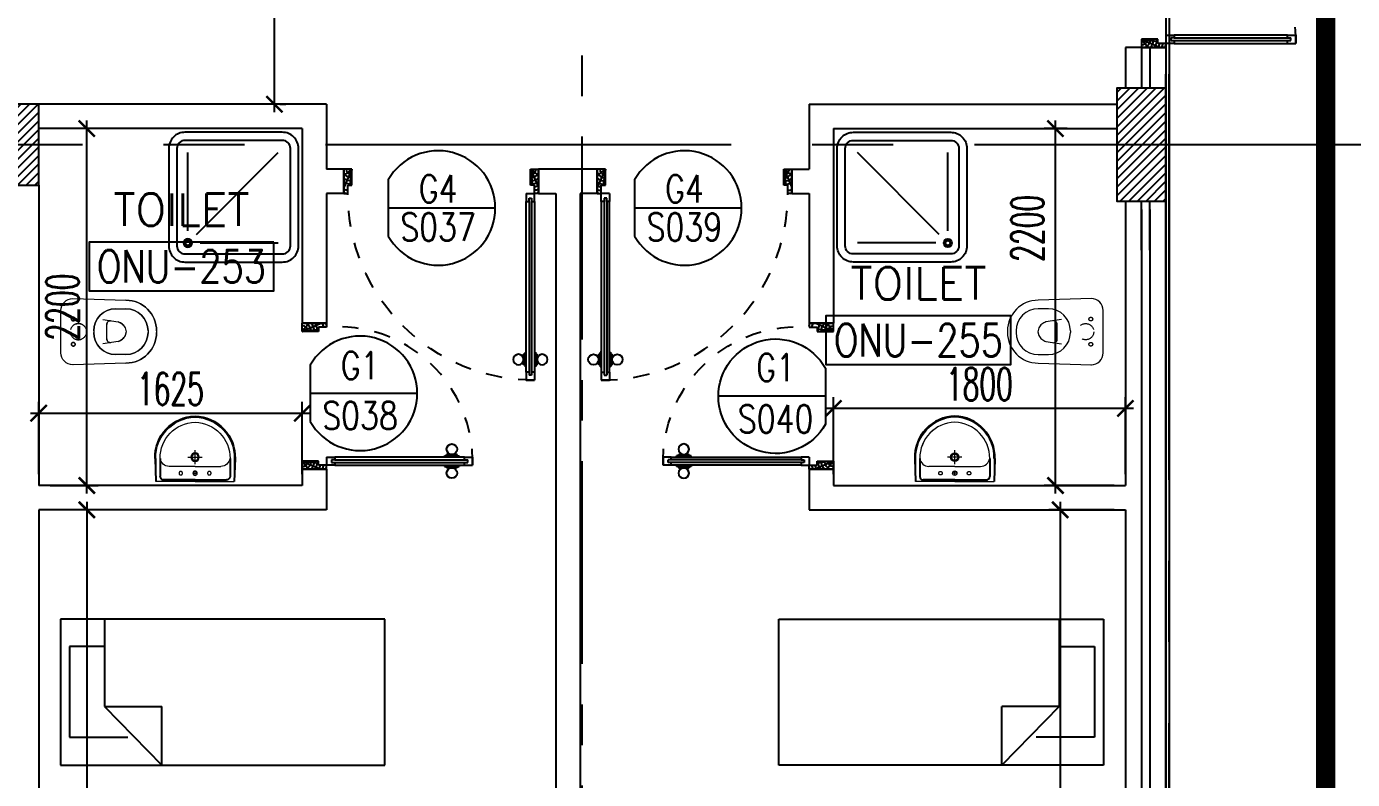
# Model space of a CAD drawing. Extents: x 88808.2 to 88899.2, y 39921.6 to 40001.1.
# Drawn here: x 88886.15 to 88894.32, y 39931.77 to 39936.41 of the extents above; entities that cross this region are included whole.
import ezdxf
from ezdxf.enums import TextEntityAlignment as Align

# ---------------------------------------------------------------- set-up
doc = ezdxf.new("R2010")
doc.units = 0
doc.header["$MEASUREMENT"] = 0
doc.header["$PDMODE"] = 34
for name, pattern in [('CENTER', [2, 1.25, -0.25, 0.25, -0.25]), ('CENTER2', [1.125, 0.75, -0.125, 0.125, -0.125]), ('CENTERX2', [4, 2.5, -0.5, 0.5, -0.5]), ('DASHED', [0.75, 0.5, -0.25]), ('HIDDEN', [0.375, 0.25, -0.125]), ('HIDDEN2', [0.1875, 0.125, -0.0625])]:
    doc.linetypes.add(name, pattern=pattern)
doc.layers.get('0').update_dxf_attribs({"linetype": 'CONTINUOUS'})
doc.layers.get('DEFPOINTS').update_dxf_attribs({"linetype": 'CONTINUOUS'})
for name, color, linetype in [('AXES', 11, 'CENTERX2'), ('AXES1', 11, 'CENTER'), ('COL', 2, 'CONTINUOUS'), ('DIM', 4, 'CONTINUOUS'), ('DOOR', 7, 'CONTINUOUS'), ('DOOR-CR', 4, 'CONTINUOUS'), ('DOOR-NO', 3, 'CONTINUOUS'), ('EJ', 9, 'CONTINUOUS'), ('ELEV', 2, 'CONTINUOUS'), ('FIX', 3, 'CONTINUOUS'), ('FUR', 4, 'CONTINUOUS'), ('HAT', 8, 'CONTINUOUS'), ('INSUL', 4, 'CONTINUOUS'), ('RM-BOX', 4, 'CONTINUOUS'), ('RM-NAME', 2, 'CONTINUOUS'), ('RM-NO', 2, 'CONTINUOUS'), ('ROOF', 7, 'CONTINUOUS'), ('WALL', 2, 'CONTINUOUS')]:
    doc.layers.add(name, color=color, linetype=linetype)
doc.styles.add('ROMANS', font='ROMANS.shx', dxfattribs={"width": 0.6})
doc.dimstyles.new('STANDARD in', dxfattribs={"dimtxt": 0.2, "dimasz": 0.1, "dimexe": 0.07, "dimexo": 0.07, "dimgap": 0.05, "dimtad": 1, "dimdec": 0, "dimlfac": 1000, "dimzin": 0, "dimdsep": 46, "dimtxsty": 'ROMANS', "dimblk": 'ARCHTICK', "dimcen": 0.05, "dimdle": 0.05, "dimclrd": 4, "dimclre": 4, "dimclrt": 2, "dimadec": 0, "dimazin": 0, "dimtfac": 1, "dimtdec": 0, "dimtmove": 2, "dimatfit": 3, "dimfxl": 0, "dimtolj": 1, "dimtzin": 0, "dimarcsym": 0})

# ---------------------------------------------------------------- blocks, each defined once
blk = doc.blocks.new('_ARCHTICK')
at = {"color": 0, "linetype": 'ByBlock', "const_width": 0.15}
blk.add_lwpolyline([(-0.5, -0.5), (0.5, 0.5)], dxfattribs=at)
blk = doc.blocks.new('*D200')
at = {"layer": 'DEFPOINTS', "color": 0, "linetype": 'Continuous'}
for p in [(88887.6377, 39938.3296), (88887.6738, 39938.3296), (88887.6377, 39935.9296)]:
    blk.add_point(p, dxfattribs=at)
at = {"layer": 'DIM', "color": 4, "linetype": 'Continuous', "lineweight": -2}
for p, q in [((88887.6738, 39935.8796), (88887.6738, 39938.3796)), ((88887.7077, 39938.3296), (88887.7438, 39938.3296)), ((88887.7077, 39935.9296), (88887.7438, 39935.9296))]:
    blk.add_line(p, q, dxfattribs=at)
at = {"layer": 'DIM', "color": 4, "linetype": 'Continuous', "lineweight": -2, "xscale": 0.1, "yscale": 0.1, "zscale": 0.1}
for p, rotation in [((88887.6738, 39938.3296), 90), ((88887.6738, 39935.9296), 270)]:
    blk.add_blockref('_ARCHTICK', p, dxfattribs=dict(at, rotation=rotation))
at = {"layer": 'DIM', "color": 2, "linetype": 'Continuous', "insert": (88887.5238, 39937.1296), "char_height": 0.2, "attachment_point": 5, "rotation": 90, "style": 'ROMANS'}
blk.add_mtext('\\A1;2400', dxfattribs=at)
blk = doc.blocks.new('*D199')
at = {"layer": 'DEFPOINTS', "color": 0, "linetype": 'Continuous'}
for p in [(88891.1203, 39934.0542), (88891.1203, 39933.5796), (88892.9203, 39933.5796)]:
    blk.add_point(p, dxfattribs=at)
at = {"layer": 'DIM', "color": 4, "linetype": 'Continuous', "lineweight": -2}
for p, q in [((88891.1203, 39933.6496), (88891.1203, 39934.1242)), ((88892.9203, 39933.6496), (88892.9203, 39934.1242)), ((88892.9703, 39934.0542), (88891.0703, 39934.0542))]:
    blk.add_line(p, q, dxfattribs=at)
at = {"layer": 'DIM', "color": 4, "linetype": 'Continuous', "lineweight": -2, "xscale": 0.1, "yscale": 0.1, "zscale": 0.1, "rotation": 180}
blk.add_blockref('_ARCHTICK', (88891.1203, 39934.0542), dxfattribs=at)
at = {"layer": 'DIM', "color": 4, "linetype": 'Continuous', "lineweight": -2, "xscale": 0.1, "yscale": 0.1, "zscale": 0.1}
blk.add_blockref('_ARCHTICK', (88892.9203, 39934.0542), dxfattribs=at)
at = {"layer": 'DIM', "color": 2, "linetype": 'Continuous', "insert": (88892.0203, 39934.2042), "char_height": 0.2, "attachment_point": 5, "style": 'ROMANS'}
blk.add_mtext('\\A1;1800', dxfattribs=at)
blk = doc.blocks.new('*D465')
at = {"layer": 'DEFPOINTS', "color": 0, "linetype": 'Continuous'}
for p in [(88886.7415, 39933.4296), (88886.5168, 39928.7296), (88886.7704, 39928.7296)]:
    blk.add_point(p, dxfattribs=at)
at = {"layer": 'DIM', "color": 4, "linetype": 'Continuous', "lineweight": -2}
for p, q in [((88886.5168, 39933.4796), (88886.5168, 39928.6796)), ((88886.6715, 39933.4296), (88886.4468, 39933.4296)), ((88886.7004, 39928.7296), (88886.4468, 39928.7296))]:
    blk.add_line(p, q, dxfattribs=at)
at = {"layer": 'DIM', "color": 4, "linetype": 'Continuous', "lineweight": -2, "xscale": 0.1, "yscale": 0.1, "zscale": 0.1}
for p, rotation in [((88886.5168, 39933.4296), 90), ((88886.5168, 39928.7296), 270)]:
    blk.add_blockref('_ARCHTICK', p, dxfattribs=dict(at, rotation=rotation))
at = {"layer": 'DIM', "color": 2, "linetype": 'Continuous', "insert": (88886.3668, 39931.0796), "char_height": 0.2, "attachment_point": 5, "rotation": 90, "style": 'ROMANS'}
blk.add_mtext('\\A1;4700', dxfattribs=at)
blk = doc.blocks.new('*D196')
at = {"layer": 'DEFPOINTS', "color": 0, "linetype": 'Continuous'}
for p in [(88887.8453, 39934.0249), (88886.2203, 39933.5796), (88887.8453, 39933.5796)]:
    blk.add_point(p, dxfattribs=at)
at = {"layer": 'DIM', "color": 4, "linetype": 'Continuous', "lineweight": -2}
for p, q in [((88886.2203, 39933.6496), (88886.2203, 39934.0949)), ((88887.8453, 39933.6496), (88887.8453, 39934.0949)), ((88886.1703, 39934.0249), (88887.8953, 39934.0249))]:
    blk.add_line(p, q, dxfattribs=at)
at = {"layer": 'DIM', "color": 4, "linetype": 'Continuous', "lineweight": -2, "xscale": 0.1, "yscale": 0.1, "zscale": 0.1, "rotation": 180}
blk.add_blockref('_ARCHTICK', (88886.2203, 39934.0249), dxfattribs=at)
at = {"layer": 'DIM', "color": 4, "linetype": 'Continuous', "lineweight": -2, "xscale": 0.1, "yscale": 0.1, "zscale": 0.1}
blk.add_blockref('_ARCHTICK', (88887.8453, 39934.0249), dxfattribs=at)
at = {"layer": 'DIM', "color": 2, "linetype": 'Continuous', "insert": (88887.0328, 39934.1749), "char_height": 0.2, "attachment_point": 5, "style": 'ROMANS'}
blk.add_mtext('\\A1;1625', dxfattribs=at)
blk = doc.blocks.new('*D195')
at = {"layer": 'DEFPOINTS', "color": 0, "linetype": 'Continuous'}
for p in [(88886.5168, 39935.7796), (88886.5364, 39935.7796), (88886.2203, 39933.5796)]:
    blk.add_point(p, dxfattribs=at)
at = {"layer": 'DIM', "color": 4, "linetype": 'Continuous', "lineweight": -2}
for p, q in [((88886.4664, 39935.7796), (88886.4468, 39935.7796)), ((88886.5168, 39933.5296), (88886.5168, 39935.8296)), ((88886.2903, 39933.5796), (88886.5868, 39933.5796))]:
    blk.add_line(p, q, dxfattribs=at)
at = {"layer": 'DIM', "color": 4, "linetype": 'Continuous', "lineweight": -2, "xscale": 0.1, "yscale": 0.1, "zscale": 0.1}
for p, rotation in [((88886.5168, 39935.7796), 90), ((88886.5168, 39933.5796), 270)]:
    blk.add_blockref('_ARCHTICK', p, dxfattribs=dict(at, rotation=rotation))
at = {"layer": 'DIM', "color": 2, "linetype": 'Continuous', "insert": (88886.3668, 39934.6796), "char_height": 0.2, "attachment_point": 5, "rotation": 90, "style": 'ROMANS'}
blk.add_mtext('\\A1;2200', dxfattribs=at)
blk = doc.blocks.new('SHR1')
at = {"layer": 'FIX'}
for p, q in [((-195.7, 195.7), (-700, 700)), ((-142.7, 217.7), (-142.7, 700)), ((-217.7, 142.7), (-700, 142.7))]:
    blk.add_line(p, q, dxfattribs=at)
for points in [[(-825, 125), (-825, 725, -0.414214), (-725, 825), (-125, 825, -0.414214), (-25, 725), (-25, 125, -0.414214), (-125, 25), (-725, 25, -0.414214)], [(-775, 125), (-775, 725, -0.414214), (-725, 775), (-125, 775, -0.414214), (-75, 725), (-75, 125, -0.414214), (-125, 75), (-725, 75, -0.414214)]]:
    blk.add_lwpolyline(points, format="xyb", close=True, dxfattribs=at)
for radius in [25, 15]:
    blk.add_circle((-142.7, 142.7), radius, dxfattribs=at)
blk = doc.blocks.new('WC1')
at = {"layer": 'FIX', "lineweight": 20}
for p, q in [((-210, 203.8), (-538, 193.8)), ((-475, 140.8), (-538, 140.8)), ((-727, 4.8), (-727, -4.8)), ((-674, 4.8), (-674, -4.8)), ((-533.7, 24.2), (-539.5, 0)), ((-539.5, 0), (-533.7, -24.2)), ((-394.8, 75.7), (-490.4, 60.1)), ((-339, 4.8), (-339, -4.8)), ((-490.4, -60.1), (-394.8, -75.7)), ((-538, -140.8), (-475, -140.8)), ((-538, -193.8), (-210, -203.8))]:
    blk.add_line(p, q, dxfattribs=at)
at = {"layer": 'FIX', "linetype": 'Continuous', "lineweight": 20}
blk.add_line((-420.1, -47.3), (-420.4, 44.6), dxfattribs=at)
at = {"layer": 'FIX', "lineweight": 20}
blk.add_lwpolyline([(-213.2, -203.8), (-210, -203.8, 0.414214), (-137, -130.8), (-137, 0), (-137, 130.8, 0.414214), (-210, 203.8)], format="xyb", dxfattribs=at)
at = {"layer": 'FIX', "linetype": 'HIDDEN', "lineweight": 20, "ltscale": 0.05}
for centre in [(-213.2, 77.5), (-213.2, -77.5)]:
    blk.add_circle(centre, 11.6, dxfattribs=at)
at = {"layer": 'FIX', "linetype": 'HIDDEN2', "lineweight": 20, "ltscale": 0.3}
blk.add_circle((-245, 0), 49.8, dxfattribs=at)
at = {"layer": 'FIX', "lineweight": 20}
for centre, radius, start, end in [((-538, 4.8), 189, 90, 180), ((-538, 4.8), 136, 90, 180), ((-475, 4.8), 136, 360, 90), ((-473, -6.9), 68.2, 128.92417, 152.84682), ((-464.4, -17.6), 82, 108.49595, 128.92417), ((-538, -4.8), 189, 180, 270), ((-538, -4.8), 136, 180, 270), ((-473, 6.9), 68.2, 207.15318, 231.07583), ((-464.4, 17.6), 82, 231.07583, 251.50405), ((-475, -4.8), 136, 270, 0)]:
    blk.add_arc(centre, radius, start, end, dxfattribs=at)
at = {"layer": 'FIX', "linetype": 'Continuous', "lineweight": 20}
for centre, start, end in [((-442.7, 45.5), 357.66621, 91.61215), ((-442.4, -45.6), 268.38785, 2.33379)]:
    blk.add_arc(centre, 22.3, start, end, dxfattribs=at)
blk = doc.blocks.new('LAV1')
at = {"layer": 'FIX', "linetype": 'ByBlock', "ltscale": 0.3}
for p, q in [((-280, 210), (-275, 50)), ((-245, 210), (-245, 85)), ((245, 210), (245, 85)), ((280, 210), (275, 50)), ((0, 60), (-220.2, 60)), ((0, 60), (220.2, 60))]:
    blk.add_line(p, q, dxfattribs=at)
at = {"layer": 'FIX', "linetype": 'Continuous', "lineweight": 20}
for p, q in [((-275, 210), (-275, 50)), ((275, 210), (275, 50)), ((0, 155), (-181.4, 155)), ((0, 155), (181.4, 155)), ((0, 50), (-275, 50)), ((0, 50), (-252.5, 50)), ((0, 50), (275, 50)), ((0, 50), (252.5, 50))]:
    blk.add_line(p, q, dxfattribs=at)
at = {"layer": 'FIX', "linetype": 'DASHED', "lineweight": 20, "ltscale": 0.05}
for p, q in [((49.5, 220), (-50.5, 220)), ((-0.5, 170), (-0.5, 270)), ((-0.5, 170), (-0.5, 270))]:
    blk.add_line(p, q, dxfattribs=at)
at = {"layer": 'FIX', "lineweight": 20}
for p, q in [((15.6, 107.5), (-15.5, 107.5)), ((0, 92), (0, 123))]:
    blk.add_line(p, q, dxfattribs=at)
for centre, radius in [((-0.5, 220), 29.5), ((-0.5, 220), 22.5), ((0, 107.5), 15.5)]:
    blk.add_circle(centre, radius, dxfattribs=at)
at = {"layer": 'FIX', "linetype": 'HIDDEN', "lineweight": 20, "ltscale": 0.05}
for centre in [(-100, 107.5), (100, 107.5)]:
    blk.add_circle(centre, 12.4, dxfattribs=at)
at = {"layer": 'FIX', "linetype": 'ByBlock', "ltscale": 0.3}
for centre, radius, start, end in [((6.9, 220), 287, 91.37765, 182.00641), ((-6.9, 220), 287, 357.99359, 88.62235), ((-220.1, 84.9), 24.9, 179.70214, 269.94861), ((220.1, 84.9), 24.9, 270.05139, 0.29786)]:
    blk.add_arc(centre, radius, start, end, dxfattribs=at)
at = {"layer": 'FIX', "linetype": 'Continuous', "lineweight": 20}
for centre, radius, start, end in [((8.4, 216.7), 283.4, 91.6988, 181.35097), ((7.6, 212.5), 252.7, 91.73281, 180.48842), ((-8.4, 216.7), 283.4, 358.64903, 88.3012), ((-7.6, 212.5), 252.7, 359.51158, 88.26719), ((-179.2, 221.8), 66.9, 190.20056, 268.07863), ((179.2, 221.8), 66.9, 271.92137, 349.79944)]:
    blk.add_arc(centre, radius, start, end, dxfattribs=at)
blk = doc.blocks.new('DOOR100')
at = {"layer": 'DOOR', "color": 0, "linetype": 'ByBlock'}
for p, q in [((-76.1, 1251.1), (-76.1, 1301.1)), ((-76.1, 1301.1), (-26.1, 1301.1)), ((-26.1, 1301.1), (-76.1, 1301.1)), ((-59.1, 1251.1), (-76.1, 1251.1)), ((-59.1, 1251.1), (-59.1, 1271.1)), ((-43.1, 1271.1), (-59.1, 1271.1)), ((-43.1, 1251.1), (-43.1, 1271.1)), ((-26.1, 1251.1), (-43.1, 1251.1)), ((-26.1, 1251.1), (-26.1, 1301.1)), ((-92.3, 1206.1), (-92.3, 1141.3)), ((-83.3, 1206.1), (-92.3, 1206.1)), ((-83.3, 1128.7), (-83.3, 1218.7)), ((-76.1, 1218.7), (-83.3, 1218.7)), ((-83.3, 1206.1), (-83.3, 1141.3)), ((-26.1, 1218.7), (-18.9, 1218.7)), ((-18.9, 1128.7), (-18.9, 1218.7)), ((-18.9, 1206.1), (-18.9, 1141.3)), ((-18.9, 1206.1), (-9.9, 1206.1)), ((-9.9, 1206.1), (-9.9, 1141.3)), ((-83.3, 1141.3), (-92.3, 1141.3)), ((-76.1, 1128.7), (-83.3, 1128.7)), ((-26.1, 1128.7), (-18.9, 1128.7)), ((-18.9, 1141.3), (-9.9, 1141.3)), ((-76.1, 200), (-59.1, 200)), ((-76.1, 150), (-76.1, 200)), ((-59.1, 200), (-59.1, 180)), ((-59.1, 180), (-43.1, 180)), ((-43.1, 200), (-26.1, 200)), ((-43.1, 180), (-43.1, 200)), ((-26.1, 200), (-26.1, 150)), ((-1201.1, 0), (-1201.1, 150)), ((-1201.1, 150), (-1176.1, 150)), ((-1201.1, 150), (-1201.1, 0)), ((-1176.1, 150), (-1176.1, 100)), ((-1176.1, 100), (-1151.1, 100)), ((-1151.1, 100), (-1151.1, 0)), ((-76.1, 150), (-26.1, 150)), ((-51.1, 100), (-51.1, 0)), ((-26.1, 100), (-51.1, 100)), ((-1.1, 150), (-26.1, 150)), ((-26.1, 150), (-26.1, 100)), ((-1.1, 150), (-1.1, 0)), ((-1151.1, 0), (-1201.1, 0)), ((-51.1, 0), (-1.1, 0))]:
    blk.add_line(p, q, dxfattribs=at)
at = {"layer": 'DOOR', "linetype": 'ByBlock'}
for p, q in [((-76.1, 1251.1), (-76.1, 200)), ((-59.1, 200), (-59.1, 1251.1)), ((-43.1, 200), (-43.1, 1251.1)), ((-26.1, 200), (-26.1, 1251.1))]:
    blk.add_line(p, q, dxfattribs=at)
at = {"layer": 'DOOR', "color": 9, "linetype": 'ByBlock'}
for p, q in [((-1151.1, 0), (-1201.1, 113.7)), ((-1151.1, 0), (-1164.4, 100)), ((-51.1, 0), (-1.1, 113.7)), ((-51.1, 0), (-37.7, 100)), ((-1151.1, 0), (-1201.1, 40.1)), ((-51.1, 0), (-1.1, 40.1))]:
    blk.add_line(p, q, dxfattribs=at)
at = {"layer": 'DOOR', "color": 0, "linetype": 'ByBlock'}
for centre in [(-124.6, 1173.7), (22.5, 1173.7)]:
    blk.add_circle(centre, 32.4, dxfattribs=at)
at = {"layer": 'DOOR', "linetype": 'HIDDEN', "ltscale": 0.5}
blk.add_arc((-26.8, 151.9), 1149.2, 89.96096, 180.09315, dxfattribs=at)
at = {"layer": 'DOOR', "color": 9, "linetype": 'ByBlock'}
for centre, radius, start, end in [((-1151.1, 0), 154.4, 103.71423, 108.89471), ((-1151.1, 0), 134.4, 100.71998, 111.84015), ((-1151.1, 0), 94.4, 90, 121.98181), ((-51.1, 0), 94.4, 58.01819, 90), ((-51.1, 0), 134.4, 68.15985, 79.28002), ((-51.1, 0), 114.4, 64.08384, 77.37743), ((-51.1, 0), 154.4, 71.10529, 76.28577), ((-1151.1, 0), 74.4, 90, 132.22357), ((-1151.1, 0), 54.4, 90, 156.79262), ((-1151.1, 0), 34.4, 90, 180), ((-1151.1, 0), 14.4, 90, 180), ((-51.1, 0), 74.4, 47.77643, 90), ((-51.1, 0), 54.4, 23.20738, 90), ((-51.1, 0), 34.4, 0, 90), ((-51.1, 0), 14.4, 0, 90)]:
    blk.add_arc(centre, radius, start, end, dxfattribs=at)
blk = doc.blocks.new('DD1')
at = {"layer": 'DOOR-CR'}
blk.add_line((-307.6, 0), (352.8, 0), dxfattribs=at)
blk.add_lwpolyline([(-307.6, -172.9, 3.820224), (-307.6, 172.9)], format="xyb", close=True, dxfattribs=at)
at = {"layer": 'DOOR-NO', "style": 'ROMANS', "width": 0.8}
for tag, p in [('G', (0, 141.5)), ('000', (0, -141.4))]:
    blk.add_attdef(tag, text='', height=204, dxfattribs=at).set_placement(p, align=Align.MIDDLE)
blk = doc.blocks.new('RM1')
at = {"layer": 'RM-BOX'}
blk.add_lwpolyline([(569.9, -200), (-569.9, -200), (-569.9, -500), (569.9, -500)], close=True, dxfattribs=at)
at = {"layer": 'RM-NAME', "style": 'ROMANS'}
for tag, p in [('ROOMNAME1', (0, 323.8)), ('ROOMNAME2', (0, 0))]:
    blk.add_attdef(tag, text='', height=200, dxfattribs=at).set_placement(p, align=Align.MIDDLE)
at = {"layer": 'RM-NO', "style": 'ROMANS', "width": 0.8}
blk.add_attdef('ROOMNO', text='', height=200, dxfattribs=at).set_placement((0, -350), align=Align.MIDDLE)
blk = doc.blocks.new('DOOR90')
at = {"layer": 'DOOR', "linetype": 'ByBlock'}
for p, q in [((0, 0), (-150, 0)), ((-200, -25), (-1000, -25)), ((-200, -42), (-1000, -42)), ((-200, -58), (-1000, -58)), ((-1000, -75), (-200, -75))]:
    blk.add_line(p, q, dxfattribs=at)
at = {"layer": 'DOOR', "color": 0, "linetype": 'ByBlock'}
for p, q in [((-150, 0), (-150, -25)), ((-150, 0), (0, 0)), ((0, -50), (0, 0)), ((-1050, -25), (-1050, -75)), ((-1050, -75), (-1050, -25)), ((-1000, -25), (-1050, -25)), ((-1000, -75), (-1050, -75)), ((-1020, -42), (-1020, -58)), ((-1000, -42), (-1020, -42)), ((-1000, -58), (-1020, -58)), ((-1000, -25), (-1000, -42)), ((-1000, -58), (-1000, -75)), ((-967.6, -25), (-967.6, -17.8)), ((-877.6, -17.8), (-967.6, -17.8)), ((-967.6, -75), (-967.6, -82.2)), ((-955, -17.8), (-955, -8.8)), ((-955, -8.8), (-890.2, -8.8)), ((-955, -17.8), (-890.2, -17.8)), ((-890.2, -17.8), (-890.2, -8.8)), ((-877.6, -25), (-877.6, -17.8)), ((-877.6, -75), (-877.6, -82.2)), ((-200, -42), (-200, -25)), ((-200, -25), (-150, -25)), ((-180, -42), (-200, -42)), ((-200, -75), (-200, -58)), ((-200, -58), (-180, -58)), ((-150, -75), (-200, -75)), ((-180, -58), (-180, -42)), ((-150, -75), (-150, -25)), ((-150, -25), (-100, -25)), ((-100, -25), (-100, -50)), ((-100, -50), (0, -50)), ((-877.6, -82.2), (-967.6, -82.2)), ((-955, -82.2), (-955, -91.2)), ((-955, -82.2), (-890.2, -82.2)), ((-955, -91.2), (-890.2, -91.2)), ((-890.2, -82.2), (-890.2, -91.2)), ((-150, -900), (-150, -875)), ((-150, -875), (-100, -875)), ((-100, -850), (0, -850)), ((-100, -875), (-100, -850)), ((0, -850), (0, -900)), ((0, -900), (-150, -900)), ((-150, -900), (0, -900))]:
    blk.add_line(p, q, dxfattribs=at)
at = {"layer": 'DOOR', "color": 9, "linetype": 'ByBlock'}
for p, q in [((0, -50), (-113.7, 0)), ((0, -50), (-40.1, 0)), ((0, -50), (-100, -36.6)), ((0, -850), (-113.7, -900)), ((0, -850), (-100, -863.4)), ((0, -850), (-40.1, -900))]:
    blk.add_line(p, q, dxfattribs=at)
at = {"layer": 'DOOR', "color": 0, "linetype": 'ByBlock'}
for centre in [(-922.6, 23.5), (-922.6, -123.5)]:
    blk.add_circle(centre, 32.4, dxfattribs=at)
at = {"layer": 'DOOR', "color": 9, "linetype": 'ByBlock'}
for centre, radius, start, end in [((0, -50), 74.4, 137.77643, 180), ((0, -50), 54.4, 113.20738, 180), ((0, -50), 154.4, 161.10529, 166.28577), ((0, -50), 134.4, 158.15985, 169.28002), ((0, -50), 114.4, 154.08384, 167.37743), ((0, -50), 94.4, 148.01819, 180), ((0, -50), 34.4, 90, 180), ((0, -50), 14.4, 90, 180), ((0, -850), 154.4, 193.71423, 198.89471), ((0, -850), 134.4, 190.71998, 201.84015), ((0, -850), 94.4, 180, 211.98181), ((0, -850), 74.4, 180, 222.22357), ((0, -850), 54.4, 180, 246.79262), ((0, -850), 34.4, 180, 270), ((0, -850), 14.4, 180, 270)]:
    blk.add_arc(centre, radius, start, end, dxfattribs=at)
at = {"layer": 'DOOR', "linetype": 'HIDDEN', "ltscale": 0.5}
blk.add_arc((-222.2, -50), 828.2, 178.27012, 275.00304, dxfattribs=at)
blk = doc.blocks.new('AH20A')
at = {"layer": 'FUR'}
for p, q in [((0, 0.5), (0, -0.5)), ((1, 0.5), (0, 0.5)), ((0.1358, 0.5), (0.1358, -0.0987)), ((1, -0.5), (1, 0.5)), ((0.1358, 0.3112), (0.0277, 0.3112)), ((0.0277, 0.3112), (0.0277, -0.3087)), ((0.1358, -0.0987), (0.3125, -0.5)), ((0.1358, -0.0987), (0.3125, -0.0987)), ((0.3125, -0.5), (0.3125, -0.0987)), ((0.0277, -0.3087), (0.2076, -0.3087)), ((0, -0.5), (1, -0.5))]:
    blk.add_line(p, q, dxfattribs=at)
blk = doc.blocks.new('COL50')
at = {"layer": 'COL'}
blk.add_lwpolyline([(-250, 250), (-250, -250), (250, -250), (250, 250)], close=True, dxfattribs=at)
blk = doc.blocks.new('*X33')
at = {"color": 0}
for p, q in [((203885.6, 125449.7), (204385.6, 125949.7)), ((203888.6, 125505.8), (204332.5, 125949.7)), ((203888.6, 125558.8), (204279.5, 125949.7)), ((203888.6, 125611.8), (204226.5, 125949.7)), ((203888.6, 125664.9), (204173.4, 125949.7)), ((203888.6, 125717.9), (204120.4, 125949.7)), ((203888.6, 125770.9), (204067.4, 125949.7)), ((203888.6, 125824), (204014.3, 125949.7)), ((203888.6, 125877), (203961.3, 125949.7)), ((203888.6, 125930), (203908.3, 125949.7)), ((203938.6, 125449.7), (204388.6, 125899.7)), ((203991.6, 125449.7), (204388.6, 125846.7)), ((204044.7, 125449.7), (204388.6, 125793.6)), ((204097.7, 125449.7), (204388.6, 125740.6)), ((204150.7, 125449.7), (204388.6, 125687.6)), ((204203.8, 125449.7), (204388.6, 125634.5)), ((204256.8, 125449.7), (204388.6, 125581.5)), ((204309.8, 125449.7), (204388.6, 125528.5)), ((204362.9, 125449.7), (204388.6, 125475.4))]:
    blk.add_line(p, q, dxfattribs=at)
blk = doc.blocks.new('*D578')
at = {"layer": 'DEFPOINTS', "color": 0, "linetype": 'Continuous'}
for p in [(88892.489, 39935.7796), (88892.6303, 39935.7796), (88892.9203, 39933.5796)]:
    blk.add_point(p, dxfattribs=at)
at = {"layer": 'DIM', "color": 4, "linetype": 'Continuous', "lineweight": -2}
for p, q in [((88892.5603, 39935.7796), (88892.419, 39935.7796)), ((88892.489, 39933.5296), (88892.489, 39935.8296)), ((88892.8503, 39933.5796), (88892.419, 39933.5796))]:
    blk.add_line(p, q, dxfattribs=at)
at = {"layer": 'DIM', "color": 4, "linetype": 'Continuous', "lineweight": -2, "xscale": 0.1, "yscale": 0.1, "zscale": 0.1}
for p, rotation in [((88892.489, 39935.7796), 90), ((88892.489, 39933.5796), 270)]:
    blk.add_blockref('_ARCHTICK', p, dxfattribs=dict(at, rotation=rotation))
at = {"layer": 'DIM', "color": 2, "linetype": 'Continuous', "insert": (88892.3163, 39935.1647), "char_height": 0.2, "attachment_point": 5, "rotation": 90, "style": 'ROMANS'}
blk.add_mtext('\\A1;2200', dxfattribs=at)
blk = doc.blocks.new('*D466')
at = {"layer": 'DEFPOINTS', "color": 0, "linetype": 'Continuous'}
for p in [(88892.9203, 39933.4296), (88892.5178, 39928.7296), (88892.5953, 39928.7296)]:
    blk.add_point(p, dxfattribs=at)
at = {"layer": 'DIM', "color": 4, "linetype": 'Continuous', "lineweight": -2}
for p, q in [((88892.5178, 39933.4796), (88892.5178, 39928.6796)), ((88892.8503, 39933.4296), (88892.4478, 39933.4296)), ((88892.5253, 39928.7296), (88892.4478, 39928.7296))]:
    blk.add_line(p, q, dxfattribs=at)
at = {"layer": 'DIM', "color": 4, "linetype": 'Continuous', "lineweight": -2, "xscale": 0.1, "yscale": 0.1, "zscale": 0.1}
for p, rotation in [((88892.5178, 39933.4296), 90), ((88892.5178, 39928.7296), 270)]:
    blk.add_blockref('_ARCHTICK', p, dxfattribs=dict(at, rotation=rotation))
at = {"layer": 'DIM', "color": 2, "linetype": 'Continuous', "insert": (88892.3678, 39931.0796), "char_height": 0.2, "attachment_point": 5, "rotation": 90, "style": 'ROMANS'}
blk.add_mtext('\\A1;4700', dxfattribs=at)
blk = doc.blocks.new('C11')
at = {"layer": 'HAT'}
h = blk.add_hatch(dxfattribs=at)
h.set_pattern_fill('ANSI31', color=256, scale=300, style=0)
h.set_pattern_definition([(45, (-248556.182, -75061.005), (-26.5165043, 26.5165043), [])])
h.paths.add_polyline_path([(300, 700), (0, 700), (0, 350), (300, 350)])
h.paths.add_polyline_path([(300, 350), (0, 350), (0, 0), (300, 0)])
at = {"layer": 'COL'}
blk.add_lwpolyline([(300, 700), (300, 0), (0, 0), (0, 700)], close=True, dxfattribs=at)
blk = doc.blocks.new('A$C1DFA4FE8')
at = {"layer": 'DOOR', "color": 0, "linetype": 'ByBlock'}
for p, q in [((950.4, 1655.9), (800.4, 1655.9)), ((800.4, 1655.9), (800.4, 1630.9)), ((950.4, 1605.9), (950.4, 1655.9)), ((0.4, 1630.9), (0.4, 1580.9)), ((0.4, 1580.9), (0.4, 1630.9)), ((50.4, 1630.9), (0.4, 1630.9)), ((50.4, 1580.9), (0.4, 1580.9)), ((30.4, 1613.9), (30.4, 1597.9)), ((50.4, 1613.9), (30.4, 1613.9)), ((50.4, 1597.9), (30.4, 1597.9)), ((50.4, 1630.9), (50.4, 1613.9)), ((50.4, 1597.9), (50.4, 1580.9)), ((750.4, 1613.9), (750.4, 1630.9)), ((750.4, 1630.9), (800.4, 1630.9)), ((770.4, 1613.9), (750.4, 1613.9)), ((750.4, 1580.9), (750.4, 1597.9)), ((750.4, 1597.9), (770.4, 1597.9)), ((800.4, 1580.9), (750.4, 1580.9)), ((770.4, 1597.9), (770.4, 1613.9)), ((800.4, 1580.9), (800.4, 1630.9)), ((800.4, 1630.9), (850.4, 1630.9)), ((850.4, 1630.9), (850.4, 1605.9)), ((850.4, 1605.9), (950.4, 1605.9)), ((0.4, 80.9), (0.4, 130.9)), ((0.4, 130.9), (0.4, 80.9)), ((50.4, 130.9), (0.4, 130.9)), ((30.4, 97.9), (30.4, 113.9)), ((50.4, 113.9), (30.4, 113.9)), ((50.4, 97.9), (30.4, 97.9)), ((50.4, 113.9), (50.4, 130.9)), ((50.4, 80.9), (50.4, 97.9)), ((82.8, 130.9), (82.8, 138.1)), ((172.8, 138.1), (82.8, 138.1)), ((95.4, 138.1), (95.4, 147.1)), ((95.4, 147.1), (160.2, 147.1)), ((95.4, 138.1), (160.2, 138.1)), ((160.2, 138.1), (160.2, 147.1)), ((172.8, 130.9), (172.8, 138.1)), ((750.4, 130.9), (750.4, 113.9)), ((800.4, 130.9), (750.4, 130.9)), ((750.4, 113.9), (770.4, 113.9)), ((750.4, 97.9), (750.4, 80.9)), ((770.4, 97.9), (750.4, 97.9)), ((770.4, 113.9), (770.4, 97.9)), ((800.4, 130.9), (800.4, 80.9)), ((850.4, 105.9), (950.4, 105.9)), ((850.4, 80.9), (850.4, 105.9)), ((950.4, 105.9), (950.4, 55.9)), ((50.4, 80.9), (0.4, 80.9)), ((82.8, 80.9), (82.8, 73.7)), ((172.8, 73.7), (82.8, 73.7)), ((95.4, 73.7), (95.4, 64.7)), ((95.4, 73.7), (160.2, 73.7)), ((95.4, 64.7), (160.2, 64.7)), ((160.2, 73.7), (160.2, 64.7)), ((172.8, 80.9), (172.8, 73.7)), ((750.4, 80.9), (800.4, 80.9)), ((800.4, 55.9), (800.4, 80.9)), ((800.4, 80.9), (850.4, 80.9)), ((950.4, 55.9), (800.4, 55.9))]:
    blk.add_line(p, q, dxfattribs=at)
at = {"layer": 'DOOR', "color": 9, "linetype": 'ByBlock'}
for p, q in [((950.4, 1605.9), (836.7, 1655.9)), ((950.4, 1605.9), (910.3, 1655.9)), ((950.4, 1605.9), (850.4, 1619.3)), ((950.4, 105.9), (836.7, 55.9)), ((950.4, 105.9), (850.4, 92.6)), ((950.4, 105.9), (910.3, 55.9))]:
    blk.add_line(p, q, dxfattribs=at)
at = {"layer": 'DOOR', "linetype": 'ByBlock'}
for p, q in [((750.4, 1630.9), (50.4, 1630.9)), ((750.4, 1613.9), (50.4, 1613.9)), ((750.4, 1597.9), (50.4, 1597.9)), ((50.4, 1580.9), (750.4, 1580.9)), ((50.4, 130.9), (750.4, 130.9)), ((750.4, 113.9), (50.4, 113.9)), ((750.4, 97.9), (50.4, 97.9)), ((750.4, 80.9), (50.4, 80.9))]:
    blk.add_line(p, q, dxfattribs=at)
at = {"layer": 'DOOR', "color": 0, "linetype": 'ByBlock'}
for centre in [(127.8, 179.5), (127.8, 32.4)]:
    blk.add_circle(centre, 32.4, dxfattribs=at)
at = {"layer": 'DOOR', "color": 9, "linetype": 'ByBlock'}
for centre, radius, start, end in [((950.4, 1605.9), 154.4, 161.10529, 166.28577), ((950.4, 1605.9), 134.4, 158.15985, 169.28002), ((950.4, 1605.9), 114.4, 154.08384, 167.37743), ((950.4, 1605.9), 94.4, 148.01819, 180), ((950.4, 1605.9), 74.4, 137.77643, 180), ((950.4, 1605.9), 54.4, 113.20738, 180), ((950.4, 1605.9), 34.4, 90, 180), ((950.4, 1605.9), 14.4, 90, 180), ((950.4, 105.9), 94.4, 180, 211.98181), ((950.4, 105.9), 74.4, 180, 222.22357), ((950.4, 105.9), 54.4, 180, 246.79262), ((950.4, 105.9), 34.4, 180, 270), ((950.4, 105.9), 14.4, 180, 270), ((950.4, 105.9), 154.4, 193.71423, 198.89471), ((950.4, 105.9), 134.4, 190.71998, 201.84015), ((950.4, 105.9), 114.4, 192.62257, 205.91616)]:
    blk.add_arc(centre, radius, start, end, dxfattribs=at)
at = {"layer": 'DOOR', "linetype": 'HIDDEN', "ltscale": 0.5}
for centre, start, end in [((751.6, 1605.9), 178.09382, 273.72494), ((751.6, 105.9), 86.27506, 181.90618)]:
    blk.add_arc(centre, 751.6, start, end, dxfattribs=at)

msp = doc.modelspace()

# ---------------------------------------------------------------- linework, layer by layer
at = {"layer": 'AXES'}
for p, q in [((88893.1703, 39921.6153), (88893.1703, 40000.0779)), ((88893.1903, 39921.6153), (88893.1903, 40000.0779)), ((88898.4894, 39935.6796), (88876.9703, 39935.6796))]:
    msp.add_line(p, q, dxfattribs=at)
at = {"layer": 'AXES1'}
msp.add_line((88889.5703, 39928.4796), (88889.5703, 39987.2996), dxfattribs=at)
at = {"layer": 'EJ'}
for p, q in [((88893.1703, 39938.1796), (88893.1703, 39936.0796)), ((88893.1903, 39938.1796), (88893.1903, 39936.0796))]:
    msp.add_line(p, q, dxfattribs=at)
at = {"layer": 'ELEV', "linetype": 'CENTER2', "const_width": 0.12}
msp.add_lwpolyline([(88894.1545, 39926.0796), (88894.1545, 39989.6996)], dxfattribs=at)
at = {"layer": 'FIX'}
for p, q in [((88887.1399, 39935.1492), (88887.1399, 39935.6316)), ((88887.193, 39935.1273), (88887.6973, 39935.6316)), ((88887.2149, 39935.0742), (88887.6973, 39935.0742))]:
    msp.add_line(p, q, dxfattribs=at)
at = {"layer": 'FIX', "lineweight": 20}
for p, q in [((88886.4303, 39934.7314), (88886.7583, 39934.7214)), ((88886.6953, 39934.6684), (88886.7583, 39934.6684)), ((88886.5593, 39934.5324), (88886.5593, 39934.5227)), ((88886.6151, 39934.6032), (88886.7106, 39934.5877)), ((88886.7539, 39934.5518), (88886.7598, 39934.5276)), ((88886.7598, 39934.5276), (88886.7539, 39934.5033)), ((88886.8943, 39934.5324), (88886.8943, 39934.5227)), ((88886.9473, 39934.5324), (88886.9473, 39934.5227)), ((88886.7106, 39934.4674), (88886.6151, 39934.4519)), ((88886.7583, 39934.3867), (88886.6953, 39934.3867)), ((88886.7583, 39934.3337), (88886.4303, 39934.3237))]:
    msp.add_line(p, q, dxfattribs=at)
at = {"layer": 'FIX', "linetype": 'Continuous', "lineweight": 20}
for p, q in [((88886.6404, 39934.4802), (88886.6407, 39934.5722)), ((88891.6262, 39933.7454), (88891.6262, 39933.6046)), ((88892.1102, 39933.7454), (88892.1102, 39933.6046)), ((88891.8682, 39933.697), (88891.7086, 39933.697)), ((88891.8682, 39933.697), (88892.0279, 39933.697)), ((88891.8682, 39933.6046), (88891.6262, 39933.6046)), ((88891.8682, 39933.6046), (88891.646, 39933.6046)), ((88891.8682, 39933.6046), (88892.0904, 39933.6046)), ((88891.8682, 39933.6046), (88892.1102, 39933.6046))]:
    msp.add_line(p, q, dxfattribs=at)
at = {"layer": 'FIX', "color": 32, "linetype": 'DASHED', "lineweight": 20, "ltscale": 0.05}
for p, q in [((88891.8678, 39933.7102), (88891.8678, 39933.7982)), ((88891.8678, 39933.7102), (88891.8678, 39933.7982)), ((88891.9118, 39933.7542), (88891.8238, 39933.7542))]:
    msp.add_line(p, q, dxfattribs=at)
at = {"layer": 'FIX', "color": 32, "linetype": 'ByBlock', "ltscale": 0.3}
for p, q in [((88891.6218, 39933.7454), (88891.6262, 39933.6046)), ((88891.6526, 39933.7454), (88891.6526, 39933.6354)), ((88892.0838, 39933.7454), (88892.0838, 39933.6354)), ((88892.1146, 39933.7454), (88892.1102, 39933.6046)), ((88891.8682, 39933.6134), (88891.6745, 39933.6134)), ((88891.8682, 39933.6134), (88892.0619, 39933.6134))]:
    msp.add_line(p, q, dxfattribs=at)
at = {"layer": 'FIX', "color": 32, "lineweight": 20}
for p, q in [((88891.8819, 39933.6552), (88891.8546, 39933.6552)), ((88891.8682, 39933.6415), (88891.8682, 39933.6688))]:
    msp.add_line(p, q, dxfattribs=at)
at = {"layer": 'FIX'}
for points in [[(88887.8223, 39935.0566), (88887.8223, 39935.6566, 0.414214), (88887.7223, 39935.7566), (88887.1223, 39935.7566, 0.414214), (88887.0223, 39935.6566), (88887.0223, 39935.0566, 0.414214), (88887.1223, 39934.9566), (88887.7223, 39934.9566, 0.414214)], [(88887.7723, 39935.0566), (88887.7723, 39935.6566, 0.414214), (88887.7223, 39935.7066), (88887.1223, 39935.7066, 0.414214), (88887.0723, 39935.6566), (88887.0723, 39935.0566, 0.414214), (88887.1223, 39935.0066), (88887.7223, 39935.0066, 0.414214)]]:
    msp.add_lwpolyline(points, format="xyb", close=True, dxfattribs=at)
at = {"layer": 'FIX', "lineweight": 20}
msp.add_lwpolyline([(88886.4334, 39934.3237), (88886.4303, 39934.3237, -0.414214), (88886.3573, 39934.3967), (88886.3573, 39934.5276), (88886.3573, 39934.6584, -0.414214), (88886.4303, 39934.7314)], format="xyb", dxfattribs=at)
at = {"layer": 'FIX'}
for radius in [0.025, 0.015]:
    msp.add_circle((88887.1399, 39935.0742), radius, dxfattribs=at)
at = {"layer": 'FIX', "color": 97, "linetype": 'HIDDEN', "lineweight": 20, "ltscale": 0.05}
for centre in [(88886.4334, 39934.6051), (88886.4334, 39934.4501)]:
    msp.add_circle(centre, 0.0116, dxfattribs=at)
at = {"layer": 'FIX', "color": 22, "linetype": 'HIDDEN2', "lineweight": 20, "ltscale": 0.3}
msp.add_circle((88886.4653, 39934.5276), 0.0498, dxfattribs=at)
at = {"layer": 'FIX', "lineweight": 20}
for centre, radius in [((88891.8678, 39933.7542), 0.026), ((88891.8678, 39933.7542), 0.0198), ((88891.8682, 39933.6552), 0.0137)]:
    msp.add_circle(centre, radius, dxfattribs=at)
at = {"layer": 'FIX', "color": 32, "linetype": 'HIDDEN', "lineweight": 20, "ltscale": 0.05}
for centre in [(88891.7802, 39933.6552), (88891.9562, 39933.6552)]:
    msp.add_circle(centre, 0.0109, dxfattribs=at)
at = {"layer": 'FIX', "lineweight": 20}
for centre, radius, start, end in [((88886.7583, 39934.5324), 0.189, 360, 90), ((88886.6953, 39934.5324), 0.136, 90, 180), ((88886.7583, 39934.5324), 0.136, 360, 90), ((88886.6846, 39934.51), 0.082, 51.07583, 71.50405), ((88886.6933, 39934.5207), 0.0682, 27.15318, 51.07583), ((88886.6953, 39934.5227), 0.136, 180, 270), ((88886.6846, 39934.5452), 0.082, 288.49595, 308.92417), ((88886.6933, 39934.5344), 0.0682, 308.92417, 332.84682), ((88886.7583, 39934.5227), 0.136, 270, 0), ((88886.7583, 39934.5227), 0.189, 270, 0)]:
    msp.add_arc(centre, radius, start, end, dxfattribs=at)
at = {"layer": 'FIX', "linetype": 'Continuous', "lineweight": 20}
for centre, radius, start, end in [((88886.6629, 39934.5731), 0.0223, 88.38785, 182.33379), ((88886.6626, 39934.482), 0.0223, 177.66621, 271.61215), ((88891.8756, 39933.7512), 0.2494, 91.6988, 181.35097), ((88891.8749, 39933.7475), 0.2223, 91.73281, 180.48842), ((88891.8608, 39933.7512), 0.2494, 358.64903, 88.3012), ((88891.8615, 39933.7475), 0.2223, 359.51158, 88.26719), ((88891.7105, 39933.7558), 0.0589, 190.20056, 268.07863), ((88892.0259, 39933.7558), 0.0589, 271.92137, 349.79944)]:
    msp.add_arc(centre, radius, start, end, dxfattribs=at)
at = {"layer": 'FIX', "color": 32, "linetype": 'ByBlock', "ltscale": 0.3}
for centre, radius, start, end in [((88891.8742, 39933.7542), 0.2526, 91.37765, 182.00641), ((88891.8622, 39933.7542), 0.2526, 357.99359, 88.62235), ((88891.6745, 39933.6352), 0.0219, 179.70214, 269.94861), ((88892.0619, 39933.6352), 0.0219, 270.05139, 0.29786)]:
    msp.add_arc(centre, radius, start, end, dxfattribs=at)
at = {"layer": 'INSUL'}
for p, q in [((88893.0203, 39936.2796), (88893.0203, 39936.0296)), ((88893.0703, 39936.2796), (88893.0703, 39936.0296)), ((88893.0203, 39935.0296), (88893.0203, 39935.3296)), ((88893.0203, 39935.2796), (88893.0203, 39928.7296)), ((88893.0703, 39935.0296), (88893.0703, 39935.3296)), ((88893.0703, 39935.2796), (88893.0703, 39928.7296)), ((88893.0203, 39933.9296), (88893.0203, 39928.7296)), ((88893.0703, 39933.9296), (88893.0703, 39928.7296))]:
    msp.add_line(p, q, dxfattribs=at)
at = {"layer": 'ROOF'}
for p, q in [((88893.1903, 39949.7296), (88893.1903, 39936.0796)), ((88893.1903, 39936.0796), (88893.1903, 39928.4296))]:
    msp.add_line(p, q, dxfattribs=at)
at = {"layer": 'ROOF', "color": 9}
msp.add_line((88893.1903, 39936.0796), (88893.1903, 39928.4296), dxfattribs=at)
at = {"layer": 'WALL'}
for p, q in [((88893.1703, 39936.2796), (88892.9203, 39936.2796)), ((88892.9203, 39936.2796), (88892.9203, 39936.0296)), ((88893.1703, 39936.2796), (88893.1703, 39936.0296)), ((88893.1703, 39936.0296), (88893.1703, 39936.0796)), ((88893.1703, 39936.0296), (88893.1703, 39936.0796)), ((88887.9953, 39935.9296), (88886.2203, 39935.9296)), ((88887.9953, 39935.9296), (88887.9953, 39935.5296)), ((88890.9703, 39935.9296), (88890.9703, 39935.5296)), ((88890.9703, 39935.9296), (88892.8669, 39935.9296)), ((88887.8453, 39935.7796), (88887.8453, 39934.5796)), ((88891.1203, 39935.7796), (88891.1203, 39934.5796)), ((88891.1203, 39935.7796), (88892.8703, 39935.7796)), ((88888.1015, 39935.5296), (88887.9953, 39935.5296)), ((88888.1015, 39935.5296), (88888.1015, 39935.3796)), ((88889.3015, 39935.5296), (88889.3015, 39935.3796)), ((88889.664, 39935.5296), (88889.664, 39935.3796)), ((88890.864, 39935.5296), (88890.9703, 39935.5296)), ((88890.864, 39935.5296), (88890.864, 39935.3796)), ((88886.2203, 39935.4296), (88886.2203, 39933.5796)), ((88888.1015, 39935.3796), (88887.9953, 39935.3796)), ((88887.9953, 39935.3796), (88887.9953, 39934.5796)), ((88889.4078, 39935.3796), (88889.4078, 39928.7296)), ((88889.5578, 39935.3796), (88889.5578, 39928.7296)), ((88890.864, 39935.3796), (88890.9703, 39935.3796)), ((88890.9703, 39935.3796), (88890.9703, 39934.5796)), ((88892.9203, 39935.3296), (88892.9203, 39934.8796)), ((88893.1703, 39928.7296), (88893.1703, 39935.3296)), ((88893.1703, 39935.3296), (88893.1703, 39934.8796)), ((88893.1703, 39928.7296), (88893.1703, 39935.3296)), ((88890.9703, 39934.5796), (88891.1203, 39934.5796)), ((88892.9203, 39934.0796), (88892.9203, 39933.6796)), ((88893.1703, 39934.0796), (88893.1703, 39928.7296)), ((88893.1703, 39934.0796), (88893.1703, 39928.7296)), ((88887.8453, 39933.6796), (88887.8453, 39933.5796)), ((88887.9953, 39933.6796), (88887.9953, 39933.4296)), ((88890.9703, 39933.6796), (88890.9703, 39933.4296)), ((88890.9703, 39933.6796), (88891.1203, 39933.6796)), ((88891.1203, 39933.6796), (88891.1203, 39933.5796)), ((88891.1203, 39933.6796), (88891.1203, 39933.5796)), ((88891.1203, 39933.5796), (88892.9203, 39933.5796)), ((88891.9703, 39933.5796), (88892.9203, 39933.5796)), ((88886.2203, 39933.4296), (88886.2203, 39928.7296)), ((88890.9703, 39933.4296), (88892.9203, 39933.4296))]:
    msp.add_line(p, q, dxfattribs=at)
at = {"layer": 'WALL', "linetype": 'ByBlock'}
for p, q in [((88893.1703, 39936.0296), (88893.1703, 39936.0296)), ((88887.8453, 39935.7796), (88886.2203, 39935.7796)), ((88889.664, 39935.5296), (88889.3015, 39935.5296)), ((88889.3015, 39935.3796), (88889.4078, 39935.3796)), ((88889.664, 39935.3796), (88889.5578, 39935.3796)), ((88892.9203, 39935.3296), (88892.9203, 39933.5796)), ((88893.1703, 39935.3296), (88893.1703, 39928.4296)), ((88887.9953, 39934.5796), (88887.8453, 39934.5796)), ((88887.9953, 39933.6796), (88887.8453, 39933.6796)), ((88887.8453, 39933.5796), (88886.2203, 39933.5796)), ((88887.9953, 39933.4296), (88886.2203, 39933.4296)), ((88892.9203, 39933.4296), (88892.9203, 39928.7296))]:
    msp.add_line(p, q, dxfattribs=at)

# ---------------------------------------------------------------- block references
at = {"layer": 'COL', "xscale": 0.001, "yscale": 0.001, "zscale": 0.001}
for name, p in [('C11', (88892.8703, 39935.3296)), ('COL50', (88885.9703, 39935.6796)), ('COL50', (88885.9703, 39935.6796))]:
    msp.add_blockref(name, p, dxfattribs=at)
at = {"layer": 'DOOR', "color": 0, "linetype": 'ByBlock', "yscale": 0.001, "zscale": 0.001, "rotation": 180}
for name, p, xscale in [('A$C1DFA4FE8', (88893.9707, 39937.9355), 0.001), ('DOOR100', (88889.3026, 39935.5296), -0.001), ('DOOR100', (88889.663, 39935.5296), 0.001), ('DOOR90', (88887.8453, 39933.6796), 0.001), ('DOOR90', (88891.1203, 39933.6796), -0.001)]:
    msp.add_blockref(name, p, dxfattribs=dict(at, xscale=xscale))
at = {"layer": 'DOOR-NO'}
ref = msp.add_blockref('DD1', (88888.6827, 39935.29), dxfattribs=dict(at, xscale=0.001, yscale=0.001, zscale=0.001))
ref.add_attrib('G', 'G4', dxfattribs={"height": 0.17, "style": 'ROMANS', "width": 0.8}).set_placement((88888.6827, 39935.4079), align=Align.MIDDLE)
ref.add_attrib('000', 'S037', dxfattribs={"height": 0.17, "style": 'ROMANS', "width": 0.8}).set_placement((88888.6827, 39935.1721), align=Align.MIDDLE)
ref = msp.add_blockref('DD1', (88890.2014, 39935.29), dxfattribs=dict(at, xscale=0.001, yscale=0.001, zscale=0.001))
ref.add_attrib('G', 'G4', dxfattribs={"height": 0.17, "style": 'ROMANS', "width": 0.8}).set_placement((88890.2014, 39935.4079), align=Align.MIDDLE)
ref.add_attrib('000', 'S039', dxfattribs={"height": 0.17, "style": 'ROMANS', "width": 0.8}).set_placement((88890.2014, 39935.1721), align=Align.MIDDLE)
ref = msp.add_blockref('DD1', (88888.2016, 39934.1476), dxfattribs=dict(at, xscale=0.001, yscale=0.001, zscale=0.001))
ref.add_attrib('G', 'G1', dxfattribs={"height": 0.17, "style": 'ROMANS', "width": 0.8}).set_placement((88888.2016, 39934.319), align=Align.MIDDLE)
ref.add_attrib('000', 'S038', dxfattribs={"height": 0.17, "style": 'ROMANS', "width": 0.8}).set_placement((88888.2016, 39934.0107), align=Align.MIDDLE)
ref = msp.add_blockref('DD1', (88890.7636, 39934.1296), dxfattribs=dict(at, xscale=-0.001, yscale=0.001, zscale=0.001))
ref.add_attrib('G', 'G1', dxfattribs={"height": 0.17, "style": 'ROMANS', "width": 0.8}).set_placement((88890.7636, 39934.3067), align=Align.MIDDLE)
ref.add_attrib('000', 'S040', dxfattribs={"height": 0.17, "style": 'ROMANS', "width": 0.8}).set_placement((88890.7636, 39933.9901), align=Align.MIDDLE)
at = {"layer": 'FIX'}
for name, p, xscale, yscale, zscale in [('SHR1', (88886.9973, 39934.9316), -0.001, 0.001, 0.001), ('SHR1', (88891.9683, 39934.9316), 0.001, 0.001, 0.001), ('WC1', (88886.2203, 39934.5276), -0.001, 0.001, 0.001), ('WC1', (88892.9203, 39934.5276), 0.001, 0.001, 0.001), ('LAV1', (88887.1843, 39933.5606), -0.0008799999997863779, 0.0008799999997863779, 0.00087999999978), ('LAV1', (88891.8682, 39933.5606), 0.0008799999997863779, 0.0008799999997863779, 0.00087999999978), ('AH20A', (88886.3543, 39932.3064), 2, 0.8999999999999998, 2), ('AH20A', (88892.7843, 39932.3064), -2, 0.8999999999999998, 2)]:
    msp.add_blockref(name, p, dxfattribs=dict(at, xscale=xscale, yscale=yscale, zscale=zscale))
at = {"layer": 'HAT', "xscale": 0.001, "yscale": 0.001, "zscale": 0.001}
msp.add_blockref('*X33', (88681.8317, 39809.9798), dxfattribs=at)
at = {"layer": 'RM-NO', "xscale": 0.001, "yscale": 0.001, "zscale": 0.001}
for p, values in [((88887.1005, 39935.28), {'ROOMNO': 'ONU-253', 'ROOMNAME2': 'TOILET'}), ((88891.6442, 39934.8251), {'ROOMNO': 'ONU-255', 'ROOMNAME2': 'TOILET'})]:
    msp.add_blockref('RM1', p, dxfattribs=at).add_auto_attribs(values)

# ---------------------------------------------------------------- dimensions: what is measured, and where the dimension line sits
at = {"layer": 'DIM', "color": 0, "linetype": 'Continuous'}
for base, p1, p2, picture, middle in [((88887.6738, 39938.3296), (88887.6377, 39935.9296), (88887.6377, 39938.3296), '*D200', (88887.5238, 39937.1296)), ((88886.5168, 39935.7796), (88886.2203, 39933.5796), (88886.5364, 39935.7796), '*D195', (88886.3668, 39934.6796)), ((88886.5168, 39928.7296), (88886.7415, 39933.4296), (88886.7704, 39928.7296), '*D465', (88886.3668, 39931.0796)), ((88892.5178, 39928.7296), (88892.9203, 39933.4296), (88892.5953, 39928.7296), '*D466', (88892.3678, 39931.0796))]:
    dim = msp.add_linear_dim(base=base, p1=p1, p2=p2, angle=90, dimstyle='STANDARD in', dxfattribs=at)
    dim.commit()
    dim.dimension.update_dxf_attribs({"geometry": picture, "text_midpoint": middle})
dim = msp.add_linear_dim(base=(88892.489, 39935.7796), p1=(88892.9203, 39933.5796), p2=(88892.6303, 39935.7796), angle=90, dimstyle='STANDARD in', dxfattribs=at)
dim.commit()
dim.dimension.update_dxf_attribs({"geometry": '*D578', "text_midpoint": (88892.3163, 39935.1647), "dimtype": 160})
for base, p1, p2, picture, middle in [((88887.8453, 39934.0249), (88886.2203, 39933.5796), (88887.8453, 39933.5796), '*D196', (88887.0328, 39934.1749)), ((88891.1203, 39934.0542), (88892.9203, 39933.5796), (88891.1203, 39933.5796), '*D199', (88892.0203, 39934.2042))]:
    dim = msp.add_linear_dim(base=base, p1=p1, p2=p2, dimstyle='STANDARD in', dxfattribs=at)
    dim.commit()
    dim.dimension.update_dxf_attribs({"geometry": picture, "text_midpoint": middle})

doc.saveas('drawing.dxf')
